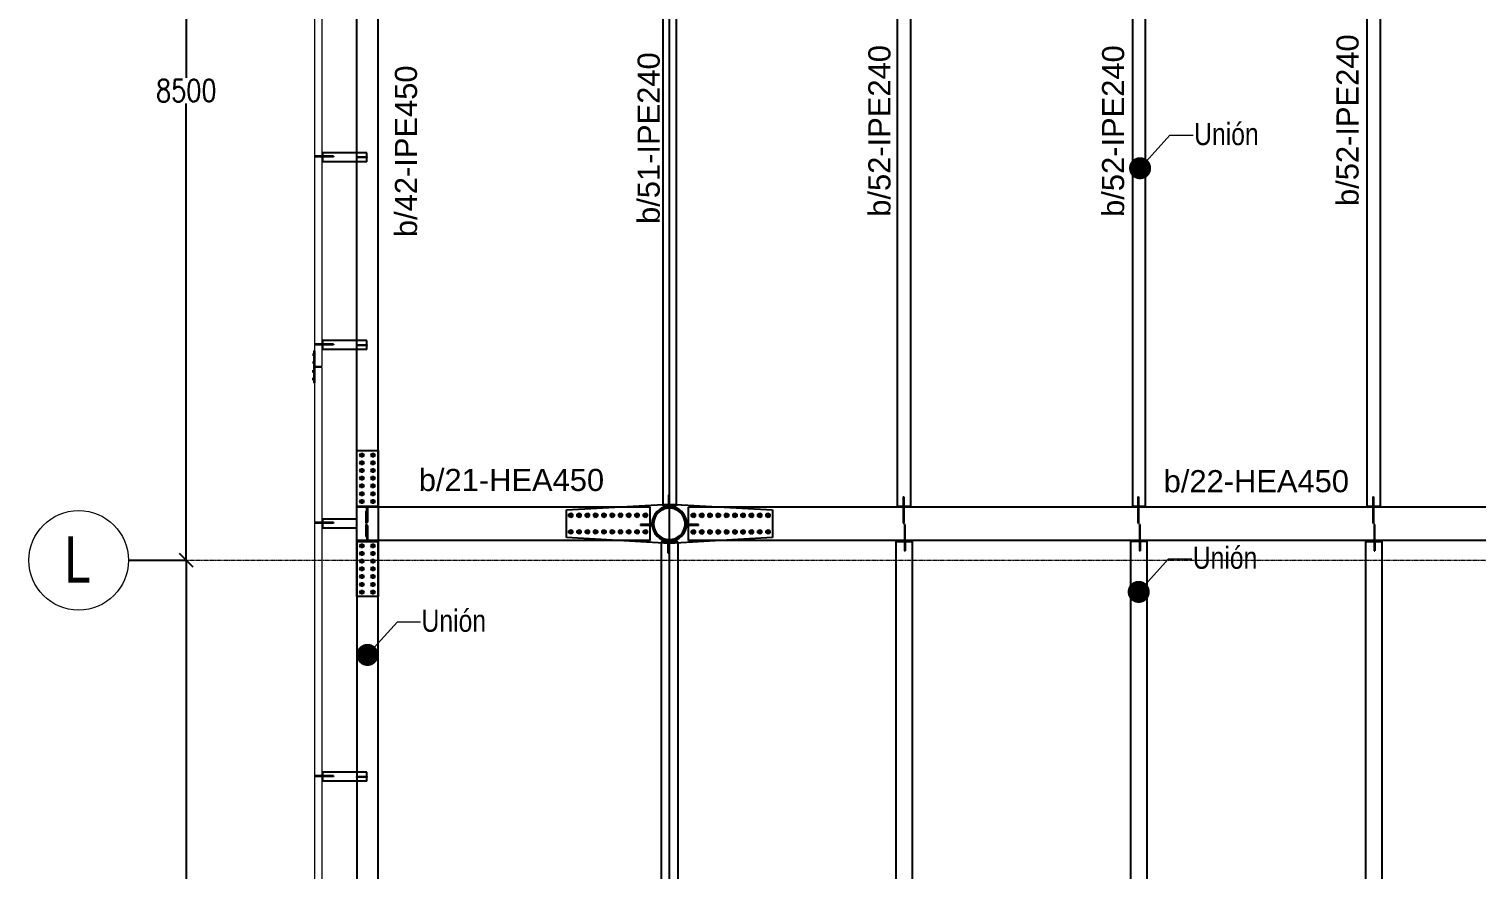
# Model space of a CAD drawing. Extents: x 7536 to 102814, y -9868 to 35131.
# Drawn here: x 7536 to 20633, y 20162 to 27764 of the extents above; entities that cross this region are included whole.
import ezdxf
from ezdxf.enums import TextEntityAlignment as Align

# ---------------------------------------------------------------- set-up
doc = ezdxf.new("R2010")
doc.units = 0
doc.header["$LTSCALE"] = 0.4
doc.linetypes.add('Grid Line', pattern=[3.33375, 1.905, -0.47625, 0.47625, -0.47625])
doc.layers.get('0').update_dxf_attribs({"color": 255})
for name, color, linetype, lineweight in [('0-1', 7, 'Continuous', 5), ('E_COLUMNAS-1', 1, 'Continuous', 25), ('E_EJES', 8, 'Continuous', 9), ('E_EJES-1', 8, 'Grid Line', 9), ('E_TEXTO', 3, 'Continuous', 9)]:
    doc.layers.add(name, color=color, linetype=linetype, lineweight=lineweight)
doc.layers.add('COTAS', color=8, linetype='Continuous')
doc.layers.add('VIGAS', color=8, linetype='Continuous')
doc.styles.add('CNI_COTAS', font='romans.shx', dxfattribs={"width": 0.8})
doc.styles.add('CX', font='ARIALUNI.ttf', dxfattribs={"width": 0.8, "height": 300})
doc.styles.add('Swis721 LtCn BT', font='swisscl.ttf', dxfattribs={"height": 0.42})
doc.styles.add('VERDANA', font='arial.ttf')
doc.dimstyles.new('1.5', dxfattribs={"dimscale": 0, "dimtxt": 200, "dimasz": 120, "dimexe": 4, "dimexo": 4, "dimgap": 15, "dimtad": 1, "dimdec": 0, "dimzin": 4, "dimdsep": 46, "dimtxsty": 'CNI_COTAS', "dimblk": 'OBLIQUE', "dimcen": -0.09, "dimclrd": 256, "dimclrt": 3, "dimadec": 0, "dimazin": 0, "dimtfac": 1, "dimtdec": 0, "dimtmove": 2, "dimatfit": 0, "dimldrblk": 'OBLIQUE', "dimfxl": 0.05, "dimtolj": 1, "dimtzin": 0, "dimarcsym": 0})

# ---------------------------------------------------------------- blocks, each defined once
blk = doc.blocks.new('Grid - CNI_NOMBRE EJES-372759-_6_00m_N_E_-NIVEL-2 DOC')
at = {"layer": 'E_EJES'}
blk.add_circle((0, 0), 0.003, dxfattribs=at)
blk = doc.blocks.new('_Oblique')
at = {"color": 0, "linetype": 'ByBlock', "lineweight": -2}
blk.add_line((-0.5, -0.5), (0.5, 0.5), dxfattribs=at)
blk = doc.blocks.new('*D97')
at = {"layer": 'COTAS', "color": 0, "lineweight": -2, "transparency": 16777216}
for p, q in [((8446, 22956), (8964, 22956)), ((8440, 14456), (8964, 14456))]:
    blk.add_line(p, q, dxfattribs=at)
at = {"layer": 'COTAS', "lineweight": -2, "transparency": 16777216}
for p, q in [((8960, 22956), (8960, 18821)), ((8960, 14456), (8960, 18591))]:
    blk.add_line(p, q, dxfattribs=at)
at = {"layer": 'Defpoints', "color": 0, "transparency": 16777216}
for p in [(8442, 22956), (8960, 22956), (8436, 14456)]:
    blk.add_point(p, dxfattribs=at)
at = {"layer": 'COTAS', "lineweight": -2, "transparency": 16777216, "xscale": 120, "yscale": 120, "zscale": 120}
for p, rotation in [((8960, 22956), 90), ((8960, 14456), 270)]:
    blk.add_blockref('_Oblique', p, dxfattribs=dict(at, rotation=rotation))
at = {"layer": 'COTAS', "color": 3, "transparency": 16777216, "insert": (8960, 18706), "char_height": 200, "attachment_point": 5, "rotation": 0.1, "style": 'CNI_COTAS'}
blk.add_mtext('\\A1;8500', dxfattribs=at)
blk = doc.blocks.new('*D98')
at = {"layer": 'COTAS', "color": 0, "lineweight": -2, "transparency": 16777216}
for p, q in [((8629, 31456), (8964, 31456)), ((8629, 22956), (8964, 22956))]:
    blk.add_line(p, q, dxfattribs=at)
at = {"layer": 'COTAS', "lineweight": -2, "transparency": 16777216}
for p, q in [((8960, 31456), (8960, 27321)), ((8960, 22956), (8960, 27091))]:
    blk.add_line(p, q, dxfattribs=at)
at = {"layer": 'Defpoints', "color": 0, "transparency": 16777216}
for p in [(8625, 31456), (8960, 31456), (8625, 22956)]:
    blk.add_point(p, dxfattribs=at)
at = {"layer": 'COTAS', "lineweight": -2, "transparency": 16777216, "xscale": 120, "yscale": 120, "zscale": 120}
for p, rotation in [((8960, 31456), 90), ((8960, 22956), 270)]:
    blk.add_blockref('_Oblique', p, dxfattribs=dict(at, rotation=rotation))
at = {"layer": 'COTAS', "color": 3, "transparency": 16777216, "insert": (8960, 27206), "char_height": 200, "attachment_point": 5, "rotation": 0.1, "style": 'CNI_COTAS'}
blk.add_mtext('\\A1;8500', dxfattribs=at)

msp = doc.modelspace()

# ---------------------------------------------------------------- linework, layer by layer
at = {"color": 1, "linetype": 'Continuous'}
for centre, radius, start, end in [((10549.2, 23908.5), 11, 108, 288), ((10549.2, 23838.5), 11, 108, 288), ((10549.2, 23908.5), 10, 0, 180), ((10549.2, 23908.5), 10, 180, 0), ((10549.2, 23838.5), 10, 0, 180), ((10549.2, 23838.5), 10, 180, 0), ((10549.2, 23908.5), 11, 288, 108), ((10549.2, 23838.5), 11, 288, 108), ((10649.2, 23908.5), 11, 108, 288), ((10649.2, 23838.5), 11, 108, 288), ((10649.2, 23908.5), 10, 0, 180), ((10649.2, 23908.5), 10, 180, 0), ((10649.2, 23838.5), 10, 0, 180), ((10649.2, 23838.5), 10, 180, 0), ((10649.2, 23908.5), 11, 288, 108), ((10649.2, 23838.5), 11, 288, 108), ((10549.2, 23768.5), 11, 108, 288), ((10549.2, 23698.5), 11, 108, 288), ((10549.2, 23768.5), 10, 0, 180), ((10549.2, 23768.5), 10, 180, 0), ((10549.2, 23698.5), 10, 0, 180), ((10549.2, 23768.5), 11, 288, 108), ((10549.2, 23698.5), 11, 288, 108), ((10649.2, 23768.5), 11, 108, 288), ((10649.2, 23698.5), 11, 108, 288), ((10649.2, 23768.5), 10, 0, 180), ((10649.2, 23768.5), 10, 180, 0), ((10649.2, 23698.5), 10, 0, 180), ((10649.2, 23768.5), 11, 288, 108), ((10649.2, 23698.5), 11, 288, 108), ((10549.2, 23628.5), 11, 108, 288), ((10549.2, 23698.5), 10, 180, 0), ((10549.2, 23628.5), 10, 0, 180), ((10549.2, 23628.5), 10, 180, 0), ((10549.2, 23628.5), 11, 288, 108), ((10649.2, 23628.5), 11, 108, 288), ((10649.2, 23698.5), 10, 180, 0), ((10649.2, 23628.5), 10, 0, 180), ((10649.2, 23628.5), 10, 180, 0), ((10649.2, 23628.5), 11, 288, 108), ((10549.2, 23558.5), 11, 108, 288), ((10549.2, 23488.5), 11, 108, 288), ((10549.2, 23558.5), 10, 0, 180), ((10549.2, 23558.5), 10, 180, 0), ((10549.2, 23488.5), 10, 0, 180), ((10549.2, 23488.5), 10, 180, 0), ((10549.2, 23558.5), 11, 288, 108), ((10549.2, 23488.5), 11, 288, 108), ((10649.2, 23558.5), 11, 108, 288), ((10649.2, 23488.5), 11, 108, 288), ((10649.2, 23558.5), 10, 0, 180), ((10649.2, 23558.5), 10, 180, 0), ((10649.2, 23488.5), 10, 0, 180), ((10649.2, 23488.5), 10, 180, 0), ((10649.2, 23558.5), 11, 288, 108), ((10649.2, 23488.5), 11, 288, 108), ((12439.9, 23363.3), 12, 18.0268, 198.0268), ((12439.9, 23363.3), 12, 198.0268, 18.0268), ((12439.9, 23363.3), 11, 90.0268, 270.0268), ((12439.9, 23363.3), 11, 270.0268, 90.0268), ((12514.9, 23363.4), 12, 18.0268, 198.0268), ((12514.9, 23363.4), 12, 198.0268, 18.0268), ((12514.9, 23363.4), 11, 90.0268, 270.0268), ((12514.9, 23363.4), 11, 270.0268, 90.0268), ((12589.9, 23363.4), 12, 18.0268, 198.0268), ((12589.9, 23363.4), 12, 198.0268, 18.0268), ((12589.9, 23363.4), 11, 90.0268, 270.0268), ((12589.9, 23363.4), 11, 270.0268, 90.0268), ((12664.9, 23363.4), 12, 18.0268, 198.0268), ((12664.9, 23363.4), 12, 198.0268, 18.0268), ((12664.9, 23363.4), 11, 90.0268, 270.0268), ((12664.9, 23363.4), 11, 270.0268, 90.0268), ((12739.9, 23363.5), 12, 18.0268, 198.0268), ((12739.9, 23363.5), 12, 198.0268, 18.0268), ((12739.9, 23363.5), 11, 90.0268, 270.0268), ((12739.9, 23363.5), 11, 270.0268, 90.0268), ((12814.9, 23363.5), 12, 18.0268, 198.0268), ((12814.9, 23363.5), 12, 198.0268, 18.0268), ((12814.9, 23363.5), 11, 90.0268, 270.0268), ((12814.9, 23363.5), 11, 270.0268, 90.0268), ((12889.9, 23363.5), 12, 18.0268, 198.0268), ((12889.9, 23363.5), 12, 198.0268, 18.0268), ((12889.9, 23363.5), 11, 90.0268, 270.0268), ((12889.9, 23363.5), 11, 270.0268, 90.0268), ((12964.9, 23363.6), 12, 18.0268, 198.0268), ((12964.9, 23363.6), 12, 198.0268, 18.0268), ((12964.9, 23363.6), 11, 90.0268, 270.0268), ((12964.9, 23363.6), 11, 270.0268, 90.0268), ((13039.9, 23363.6), 12, 18.0268, 198.0268), ((13039.9, 23363.6), 12, 198.0268, 18.0268), ((13039.9, 23363.6), 11, 90.0268, 270.0268), ((13039.9, 23363.6), 11, 270.0268, 90.0268), ((13114.9, 23363.6), 12, 18.0268, 198.0268), ((13114.9, 23363.6), 12, 198.0268, 18.0268), ((13114.9, 23363.6), 11, 90.0268, 270.0268), ((13114.9, 23363.6), 11, 270.0268, 90.0268), ((13549.9, 23362.8), 12, 18.0268, 198.0268), ((13549.9, 23362.8), 12, 198.0268, 18.0268), ((13549.9, 23362.8), 11, 90.0268, 270.0268), ((13549.9, 23362.8), 11, 270.0268, 90.0268), ((13624.9, 23362.8), 12, 18.0268, 198.0268), ((13624.9, 23362.8), 12, 198.0268, 18.0268), ((13624.9, 23362.8), 11, 90.0268, 270.0268), ((13624.9, 23362.8), 11, 270.0268, 90.0268), ((13699.9, 23362.8), 12, 18.0268, 198.0268), ((13699.9, 23362.8), 12, 198.0268, 18.0268), ((13699.9, 23362.8), 11, 90.0268, 270.0268), ((13699.9, 23362.8), 11, 270.0268, 90.0268), ((13774.9, 23362.9), 12, 18.0268, 198.0268), ((13774.9, 23362.9), 12, 198.0268, 18.0268), ((13774.9, 23362.9), 11, 90.0268, 270.0268), ((13774.9, 23362.9), 11, 270.0268, 90.0268), ((13849.9, 23362.9), 12, 18.0268, 198.0268), ((13849.9, 23362.9), 12, 198.0268, 18.0268), ((13849.9, 23362.9), 11, 90.0268, 270.0268), ((13849.9, 23362.9), 11, 270.0268, 90.0268), ((13924.9, 23362.9), 12, 18.0268, 198.0268), ((13924.9, 23362.9), 12, 198.0268, 18.0268), ((13924.9, 23362.9), 11, 90.0268, 270.0268), ((13924.9, 23362.9), 11, 270.0268, 90.0268), ((13999.9, 23363), 12, 18.0268, 198.0268), ((13999.9, 23363), 12, 198.0268, 18.0268), ((13999.9, 23363), 11, 90.0268, 270.0268), ((13999.9, 23363), 11, 270.0268, 90.0268), ((14074.9, 23363), 12, 18.0268, 198.0268), ((14074.9, 23363), 12, 198.0268, 18.0268), ((14074.9, 23363), 11, 90.0268, 270.0268), ((14074.9, 23363), 11, 270.0268, 90.0268), ((14149.9, 23363), 12, 18.0268, 198.0268), ((14149.9, 23363), 12, 198.0268, 18.0268), ((14149.9, 23363), 11, 90.0268, 270.0268), ((14149.9, 23363), 11, 270.0268, 90.0268), ((14224.9, 23363.1), 12, 18.0268, 198.0268), ((14224.9, 23363.1), 12, 198.0268, 18.0268), ((14224.9, 23363.1), 11, 90.0268, 270.0268), ((14224.9, 23363.1), 11, 270.0268, 90.0268), ((12439.9, 23213.3), 12, 18.0268, 198.0268), ((12439.9, 23213.3), 12, 198.0268, 18.0268), ((12439.9, 23213.3), 11, 90.0268, 270.0268), ((12439.9, 23213.3), 11, 270.0268, 90.0268), ((12514.9, 23213.4), 12, 18.0268, 198.0268), ((12514.9, 23213.4), 12, 198.0268, 18.0268), ((12514.9, 23213.4), 11, 90.0268, 270.0268), ((12514.9, 23213.4), 11, 270.0268, 90.0268), ((12589.9, 23213.4), 12, 18.0268, 198.0268), ((12589.9, 23213.4), 12, 198.0268, 18.0268), ((12589.9, 23213.4), 11, 90.0268, 270.0268), ((12589.9, 23213.4), 11, 270.0268, 90.0268), ((12664.9, 23213.4), 12, 18.0268, 198.0268), ((12664.9, 23213.4), 12, 198.0268, 18.0268), ((12664.9, 23213.4), 11, 90.0268, 270.0268), ((12664.9, 23213.4), 11, 270.0268, 90.0268), ((12739.9, 23213.5), 12, 18.0268, 198.0268), ((12739.9, 23213.5), 12, 198.0268, 18.0268), ((12739.9, 23213.5), 11, 90.0268, 270.0268), ((12739.9, 23213.5), 11, 270.0268, 90.0268), ((12814.9, 23213.5), 12, 18.0268, 198.0268), ((12814.9, 23213.5), 12, 198.0268, 18.0268), ((12814.9, 23213.5), 11, 90.0268, 270.0268), ((12814.9, 23213.5), 11, 270.0268, 90.0268), ((12889.9, 23213.5), 12, 18.0268, 198.0268), ((12889.9, 23213.5), 12, 198.0268, 18.0268), ((12889.9, 23213.5), 11, 90.0268, 270.0268), ((12889.9, 23213.5), 11, 270.0268, 90.0268), ((12964.9, 23213.6), 12, 18.0268, 198.0268), ((12964.9, 23213.6), 12, 198.0268, 18.0268), ((12964.9, 23213.6), 11, 90.0268, 270.0268), ((12964.9, 23213.6), 11, 270.0268, 90.0268), ((13039.9, 23213.6), 12, 18.0268, 198.0268), ((13039.9, 23213.6), 12, 198.0268, 18.0268), ((13039.9, 23213.6), 11, 90.0268, 270.0268), ((13039.9, 23213.6), 11, 270.0268, 90.0268), ((13114.9, 23213.6), 12, 18.0268, 198.0268), ((13114.9, 23213.6), 12, 198.0268, 18.0268), ((13114.9, 23213.6), 11, 90.0268, 270.0268), ((13114.9, 23213.6), 11, 270.0268, 90.0268), ((13549.9, 23212.8), 12, 18.0268, 198.0268), ((13549.9, 23212.8), 12, 198.0268, 18.0268), ((13549.9, 23212.8), 11, 90.0268, 270.0268), ((13549.9, 23212.8), 11, 270.0268, 90.0268), ((13624.9, 23212.8), 12, 18.0268, 198.0268), ((13624.9, 23212.8), 12, 198.0268, 18.0268), ((13624.9, 23212.8), 11, 90.0268, 270.0268), ((13624.9, 23212.8), 11, 270.0268, 90.0268), ((13699.9, 23212.8), 12, 18.0268, 198.0268), ((13699.9, 23212.8), 12, 198.0268, 18.0268), ((13699.9, 23212.8), 11, 90.0268, 270.0268), ((13699.9, 23212.8), 11, 270.0268, 90.0268), ((13774.9, 23212.9), 12, 18.0268, 198.0268), ((13774.9, 23212.9), 12, 198.0268, 18.0268), ((13774.9, 23212.9), 11, 90.0268, 270.0268), ((13774.9, 23212.9), 11, 270.0268, 90.0268), ((13849.9, 23212.9), 12, 18.0268, 198.0268), ((13849.9, 23212.9), 12, 198.0268, 18.0268), ((13849.9, 23212.9), 11, 90.0268, 270.0268), ((13849.9, 23212.9), 11, 270.0268, 90.0268), ((13924.9, 23212.9), 12, 18.0268, 198.0268), ((13924.9, 23212.9), 12, 198.0268, 18.0268), ((13924.9, 23212.9), 11, 90.0268, 270.0268), ((13924.9, 23212.9), 11, 270.0268, 90.0268), ((13999.9, 23213), 12, 18.0268, 198.0268), ((13999.9, 23213), 12, 198.0268, 18.0268), ((13999.9, 23213), 11, 90.0268, 270.0268), ((13999.9, 23213), 11, 270.0268, 90.0268), ((14074.9, 23213), 12, 18.0268, 198.0268), ((14074.9, 23213), 12, 198.0268, 18.0268), ((14074.9, 23213), 11, 90.0268, 270.0268), ((14074.9, 23213), 11, 270.0268, 90.0268), ((14149.9, 23213), 12, 18.0268, 198.0268), ((14149.9, 23213), 12, 198.0268, 18.0268), ((14149.9, 23213), 11, 90.0268, 270.0268), ((14149.9, 23213), 11, 270.0268, 90.0268), ((14224.9, 23213.1), 12, 18.0268, 198.0268), ((14224.9, 23213.1), 12, 198.0268, 18.0268), ((14224.9, 23213.1), 11, 90.0268, 270.0268), ((14224.9, 23213.1), 11, 270.0268, 90.0268), ((10549.2, 23088.2), 11, 108, 288), ((10549.2, 23088.2), 10, 0, 180), ((10549.2, 23088.2), 10, 180, 0), ((10549.2, 23088.2), 11, 288, 108), ((10649.2, 23088.2), 11, 108, 288), ((10649.2, 23088.2), 10, 0, 180), ((10649.2, 23088.2), 10, 180, 0), ((10649.2, 23088.2), 11, 288, 108), ((10549.2, 23018.2), 11, 108, 288), ((10549.2, 22948.2), 11, 108, 288), ((10549.2, 23018.2), 10, 0, 180), ((10549.2, 23018.2), 10, 180, 0), ((10549.2, 22948.2), 10, 0, 180), ((10549.2, 22948.2), 10, 180, 0), ((10549.2, 23018.2), 11, 288, 108), ((10549.2, 22948.2), 11, 288, 108), ((10649.2, 23018.2), 11, 108, 288), ((10649.2, 22948.2), 11, 108, 288), ((10649.2, 23018.2), 10, 0, 180), ((10649.2, 23018.2), 10, 180, 0), ((10649.2, 22948.2), 10, 0, 180), ((10649.2, 22948.2), 10, 180, 0), ((10649.2, 23018.2), 11, 288, 108), ((10649.2, 22948.2), 11, 288, 108), ((10549.2, 22878.2), 11, 108, 288), ((10549.2, 22808.2), 11, 108, 288), ((10549.2, 22878.2), 10, 0, 180), ((10549.2, 22878.2), 10, 180, 0), ((10549.2, 22808.2), 10, 0, 180), ((10549.2, 22808.2), 10, 180, 0), ((10549.2, 22878.2), 11, 288, 108), ((10549.2, 22808.2), 11, 288, 108), ((10649.2, 22878.2), 11, 108, 288), ((10649.2, 22808.2), 11, 108, 288), ((10649.2, 22878.2), 10, 0, 180), ((10649.2, 22878.2), 10, 180, 0), ((10649.2, 22808.2), 10, 0, 180), ((10649.2, 22808.2), 10, 180, 0), ((10649.2, 22878.2), 11, 288, 108), ((10649.2, 22808.2), 11, 288, 108), ((10549.2, 22738.2), 11, 108, 288), ((10549.2, 22668.2), 11, 108, 288), ((10549.2, 22738.2), 10, 0, 180), ((10549.2, 22738.2), 10, 180, 0), ((10549.2, 22668.2), 10, 0, 180), ((10549.2, 22668.2), 10, 180, 0), ((10549.2, 22738.2), 11, 288, 108), ((10549.2, 22668.2), 11, 288, 108), ((10649.2, 22738.2), 11, 108, 288), ((10649.2, 22668.2), 11, 108, 288), ((10649.2, 22738.2), 10, 0, 180), ((10649.2, 22738.2), 10, 180, 0), ((10649.2, 22668.2), 10, 0, 180), ((10649.2, 22668.2), 10, 180, 0), ((10649.2, 22738.2), 11, 288, 108), ((10649.2, 22668.2), 11, 288, 108)]:
    msp.add_arc(centre, radius, start, end, dxfattribs=at)
at = {"layer": '0-1', "color": 8}
for p, q in [((10121.2, 30379.2), (10121.2, 24710.8)), ((10186.2, 30379.2), (10186.2, 24710.8)), ((10186.2, 24710.8), (10121.2, 24710.8)), ((10186.2, 24700.8), (10121.2, 24700.8)), ((10121.2, 24700.8), (10121.2, 12710.8)), ((10186.2, 24700.8), (10186.2, 12710.8))]:
    msp.add_line(p, q, dxfattribs=at)
at = {"layer": 'E_COLUMNAS-1'}
for centre, radius, start, end in [((13332.4, 23285.9), 157.5, 78.75, 258.75), ((13332.4, 23285.9), 157.5, 78.75, 258.75), ((13332.4, 23285.7), 152.5, 11.25, 191.25), ((13332.4, 23285.7), 152.5, 191.25, 11.25), ((13332.4, 23285.7), 142.5, 168.75, 348.75), ((13332.4, 23285.7), 142.5, 348.75, 168.75), ((13332.4, 23285.9), 157.5, 258.75, 78.75), ((13332.4, 23285.9), 157.5, 258.75, 78.75)]:
    msp.add_arc(centre, radius, start, end, dxfattribs=at)
at = {"layer": 'E_EJES-1'}
for p, q in [((13332.4, 3740.4), (13332.4, 34230.5)), ((13332.4, 3740.4), (13332.4, 34230.5)), ((8436, 22955.7), (101914.5, 22955.7))]:
    msp.add_line(p, q, dxfattribs=at)
at = {"layer": 'E_TEXTO', "color": 4}
for p, q in [((17592.4, 26503.9), (17862.9, 26801.9)), ((17862.9, 26801.9), (18072.7, 26801.9)), ((17580, 22670), (17850.6, 22968)), ((17850.6, 22968), (18060.3, 22968)), ((10600, 22100), (10870.6, 22398)), ((10870.6, 22398), (11080.3, 22398))]:
    msp.add_line(p, q, dxfattribs=at)
at = {"layer": 'E_TEXTO', "color": 4, "const_width": 100}
for points in [[(17542.4, 26503.9, 1), (17642.4, 26503.9, 1)], [(17530, 22670, 1), (17630, 22670, 1)], [(10550, 22100, 1), (10650, 22100, 1)]]:
    msp.add_lwpolyline(points, format="xyb", close=True, dxfattribs=at)
at = {"layer": 'VIGAS'}
for p, q in [((13332.4, 22448.2), (13332.4, 30639.7)), ((10504.2, 23445.9), (10504.2, 29747.1)), ((15397.4, 23445.8), (15397.4, 29744.8)), ((15517.4, 23445.8), (15517.4, 29744.8)), ((17522.4, 29747.5), (17522.4, 23445.8)), ((17642.4, 23445.8), (17642.4, 29747.5)), ((19647.4, 23445.8), (19647.4, 29747.5)), ((19767.4, 23445.8), (19767.4, 29747.5)), ((13272.4, 29634.8), (13272.4, 23460.1)), ((13392.4, 29634.7), (13392.4, 23460.1)), ((10694.2, 29247.2), (10694.2, 23948.2)), ((10128.7, 26605.5), (10128.7, 26611.5)), ((10186.2, 26611.5), (10128.7, 26611.5)), ((10186.2, 26605.5), (10128.7, 26605.5)), ((10138.7, 26605.5), (10138.7, 26611.5)), ((10196.2, 26611.5), (10186.2, 26611.5)), ((10186.2, 26605.5), (10186.2, 26611.5)), ((10196.2, 26605.5), (10186.2, 26605.5)), ((10504.2, 26644), (10196.2, 26644)), ((10196.2, 26562), (10196.2, 26644)), ((10293.7, 26611.5), (10196.2, 26611.5)), ((10293.7, 26605.5), (10196.2, 26605.5)), ((10198.7, 26605.5), (10198.7, 26611.5)), ((10278.7, 26605.5), (10278.7, 26611.5)), ((10293.7, 26611.5), (10293.7, 26605.5)), ((10594.5, 26644), (10504.2, 26644)), ((10504.5, 26600), (10504.5, 26606)), ((10504.5, 26606), (10594.5, 26606)), ((10504.5, 26600), (10504.5, 26606)), ((10504.5, 26606), (10594.5, 26606)), ((10594.5, 26600), (10504.5, 26600)), ((10594.5, 26600), (10504.5, 26600)), ((10574.5, 26600), (10574.5, 26606)), ((10594.5, 26562), (10594.5, 26644)), ((10594.5, 26606), (10594.5, 26600)), ((10594.5, 26606), (10594.5, 26600)), ((10504.2, 26562), (10196.2, 26562)), ((10594.5, 26562), (10504.2, 26562)), ((10128.7, 24905.5), (10128.7, 24911.5)), ((10186.2, 24911.5), (10128.7, 24911.5)), ((10186.2, 24905.5), (10128.7, 24905.5)), ((10138.7, 24905.5), (10138.7, 24911.5)), ((10196.2, 24911.5), (10186.2, 24911.5)), ((10186.2, 24905.5), (10186.2, 24911.5)), ((10196.2, 24905.5), (10186.2, 24905.5)), ((10504.2, 24944), (10196.2, 24944)), ((10196.2, 24862), (10196.2, 24944)), ((10293.7, 24911.5), (10196.2, 24911.5)), ((10293.7, 24905.5), (10196.2, 24905.5)), ((10198.7, 24905.5), (10198.7, 24911.5)), ((10278.7, 24905.5), (10278.7, 24911.5)), ((10293.7, 24911.5), (10293.7, 24905.5)), ((10594.5, 24944), (10504.2, 24944)), ((10504.5, 24900), (10504.5, 24906)), ((10504.5, 24906), (10594.5, 24906)), ((10504.5, 24900), (10504.5, 24906)), ((10504.5, 24906), (10594.5, 24906)), ((10594.5, 24900), (10504.5, 24900)), ((10594.5, 24900), (10504.5, 24900)), ((10574.5, 24900), (10574.5, 24906)), ((10594.5, 24862), (10594.5, 24944)), ((10594.5, 24906), (10594.5, 24900)), ((10594.5, 24906), (10594.5, 24900)), ((10107.3, 24826.1), (10107.3, 24805.4)), ((10107.3, 24826.1), (10115.2, 24826.1)), ((10107.3, 24820.9), (10115.2, 24820.9)), ((10107.3, 24810.6), (10115.2, 24810.6)), ((10107.3, 24805.4), (10115.2, 24805.4)), ((10107.3, 24756.1), (10107.3, 24735.4)), ((10107.3, 24756.1), (10115.2, 24756.1)), ((10121.2, 24850.8), (10115.2, 24850.8)), ((10115.2, 24850.8), (10115.2, 24560.8)), ((10121.2, 24850.8), (10121.2, 24710.8)), ((10504.2, 24862), (10196.2, 24862)), ((10594.5, 24862), (10504.2, 24862)), ((10107.3, 24750.9), (10115.2, 24750.9)), ((10107.3, 24740.6), (10115.2, 24740.6)), ((10107.3, 24735.4), (10115.2, 24735.4)), ((10107.3, 24676.1), (10115.2, 24676.1)), ((10107.3, 24655.4), (10107.3, 24676.1)), ((10107.3, 24670.9), (10115.2, 24670.9)), ((10107.3, 24660.6), (10115.2, 24660.6)), ((10115.2, 24655.4), (10107.3, 24655.4)), ((10121.2, 24710.8), (10121.2, 24700.8)), ((10121.2, 24700.8), (10121.2, 24560.8)), ((10107.3, 24606.1), (10115.2, 24606.1)), ((10107.3, 24585.4), (10107.3, 24606.1)), ((10107.3, 24600.9), (10115.2, 24600.9)), ((10107.3, 24590.6), (10115.2, 24590.6)), ((10115.2, 24585.4), (10107.3, 24585.4)), ((10121.2, 24560.8), (10115.2, 24560.8)), ((13332.4, 22285.7), (13332.4, 24285.7)), ((13332.4, 13291.1), (13332.4, 24123.2)), ((10504.4, 23948.3), (10695.4, 23948.2)), ((10504.4, 22628.3), (10504.4, 23948.3)), ((10504.4, 23948.3), (10695.4, 23948.2)), ((10504.4, 22628.3), (10504.4, 23948.3)), ((10531.9, 23908.5), (10540.6, 23923.5)), ((10540.6, 23893.5), (10531.9, 23908.5)), ((10531.9, 23838.5), (10540.6, 23853.5)), ((10540.6, 23823.5), (10531.9, 23838.5)), ((10540.6, 23923.5), (10557.9, 23923.5)), ((10557.9, 23893.5), (10540.6, 23893.5)), ((10540.6, 23853.5), (10557.9, 23853.5)), ((10557.9, 23923.5), (10566.5, 23908.5)), ((10566.5, 23908.5), (10557.9, 23893.5)), ((10557.9, 23853.5), (10566.5, 23838.5)), ((10566.5, 23838.5), (10557.9, 23823.5)), ((10631.9, 23908.5), (10640.6, 23923.5)), ((10640.6, 23893.5), (10631.9, 23908.5)), ((10631.9, 23838.5), (10640.6, 23853.5)), ((10640.6, 23823.5), (10631.9, 23838.5)), ((10640.6, 23923.5), (10657.9, 23923.5)), ((10657.9, 23893.5), (10640.6, 23893.5)), ((10640.6, 23853.5), (10657.9, 23853.5)), ((10657.9, 23923.5), (10666.5, 23908.5)), ((10666.5, 23908.5), (10657.9, 23893.5)), ((10657.9, 23853.5), (10666.5, 23838.5)), ((10666.5, 23838.5), (10657.9, 23823.5)), ((10694.2, 23948.2), (10694.2, 23445.9)), ((10695.4, 23948.2), (10696.6, 22628.5)), ((10695.4, 23948.2), (10696.6, 22628.5)), ((10531.9, 23768.5), (10540.6, 23783.5)), ((10540.6, 23753.5), (10531.9, 23768.5)), ((10531.9, 23698.5), (10540.6, 23713.5)), ((10557.9, 23823.5), (10540.6, 23823.5)), ((10540.6, 23783.5), (10557.9, 23783.5)), ((10557.9, 23753.5), (10540.6, 23753.5)), ((10540.6, 23713.5), (10557.9, 23713.5)), ((10557.9, 23783.5), (10566.5, 23768.5)), ((10566.5, 23768.5), (10557.9, 23753.5)), ((10557.9, 23713.5), (10566.5, 23698.5)), ((10631.9, 23768.5), (10640.6, 23783.5)), ((10640.6, 23753.5), (10631.9, 23768.5)), ((10631.9, 23698.5), (10640.6, 23713.5)), ((10657.9, 23823.5), (10640.6, 23823.5)), ((10640.6, 23783.5), (10657.9, 23783.5)), ((10657.9, 23753.5), (10640.6, 23753.5)), ((10640.6, 23713.5), (10657.9, 23713.5)), ((10657.9, 23783.5), (10666.5, 23768.5)), ((10666.5, 23768.5), (10657.9, 23753.5)), ((10657.9, 23713.5), (10666.5, 23698.5)), ((10540.6, 23683.5), (10531.9, 23698.5)), ((10531.9, 23628.5), (10540.6, 23643.5)), ((10540.6, 23613.5), (10531.9, 23628.5)), ((10557.9, 23683.5), (10540.6, 23683.5)), ((10540.6, 23643.5), (10557.9, 23643.5)), ((10557.9, 23613.5), (10540.6, 23613.5)), ((10566.5, 23698.5), (10557.9, 23683.5)), ((10557.9, 23643.5), (10566.5, 23628.5)), ((10566.5, 23628.5), (10557.9, 23613.5)), ((10640.6, 23683.5), (10631.9, 23698.5)), ((10631.9, 23628.5), (10640.6, 23643.5)), ((10640.6, 23613.5), (10631.9, 23628.5)), ((10657.9, 23683.5), (10640.6, 23683.5)), ((10640.6, 23643.5), (10657.9, 23643.5)), ((10657.9, 23613.5), (10640.6, 23613.5)), ((10666.5, 23698.5), (10657.9, 23683.5)), ((10657.9, 23643.5), (10666.5, 23628.5)), ((10666.5, 23628.5), (10657.9, 23613.5)), ((10504.2, 23445.9), (10504.4, 23445.9)), ((10504.4, 23445.9), (10694.2, 23445.9)), ((10531.9, 23558.5), (10540.6, 23573.5)), ((10540.6, 23543.5), (10531.9, 23558.5)), ((10531.9, 23488.5), (10540.6, 23503.5)), ((10540.6, 23473.5), (10531.9, 23488.5)), ((10540.6, 23573.5), (10557.9, 23573.5)), ((10557.9, 23543.5), (10540.6, 23543.5)), ((10540.6, 23503.5), (10557.9, 23503.5)), ((10557.9, 23473.5), (10540.6, 23473.5)), ((10557.9, 23573.5), (10566.5, 23558.5)), ((10566.5, 23558.5), (10557.9, 23543.5)), ((10557.9, 23503.5), (10566.5, 23488.5)), ((10566.5, 23488.5), (10557.9, 23473.5)), ((10594.5, 23301.6), (10594.5, 23445.9)), ((10603.9, 23301.6), (10603.9, 23445.9)), ((10631.9, 23558.5), (10640.6, 23573.5)), ((10640.6, 23543.5), (10631.9, 23558.5)), ((10631.9, 23488.5), (10640.6, 23503.5)), ((10640.6, 23473.5), (10631.9, 23488.5)), ((10640.6, 23573.5), (10657.9, 23573.5)), ((10657.9, 23543.5), (10640.6, 23543.5)), ((10640.6, 23503.5), (10657.9, 23503.5)), ((10657.9, 23473.5), (10640.6, 23473.5)), ((10657.9, 23573.5), (10666.5, 23558.5)), ((10666.5, 23558.5), (10657.9, 23543.5)), ((10657.9, 23503.5), (10666.5, 23488.5)), ((10666.5, 23488.5), (10657.9, 23473.5)), ((12400.1, 23413.5), (13332.4, 23463.4)), ((12400.1, 23413.5), (13332.4, 23463.4)), ((13272.4, 23460.1), (13272.4, 23448.2)), ((13392.4, 23448.2), (13272.4, 23448.2)), ((13323.3, 23548.2), (13323.3, 23442.5)), ((13323.3, 23548.2), (13329.3, 23548.2)), ((13329.3, 23548.2), (13329.3, 23443.1)), ((13332.4, 23463.4), (14264.9, 23412.4)), ((13332.4, 23463.4), (14264.9, 23412.4)), ((13392.4, 23460.1), (13392.4, 23448.2)), ((15397.4, 23445.8), (15517.4, 23445.8)), ((15448.3, 23530.8), (15448.3, 23445.8)), ((15448.3, 23530.8), (15454.3, 23530.8)), ((15448.3, 23445.8), (15448.3, 23435.8)), ((15454.3, 23530.8), (15454.3, 23445.8)), ((15454.3, 23445.8), (15454.3, 23435.8)), ((17522.4, 23445.8), (17642.4, 23445.8)), ((17573.3, 23530.8), (17573.3, 23445.8)), ((17573.3, 23530.8), (17579.3, 23530.8)), ((17573.3, 23445.8), (17573.3, 23435.8)), ((17579.3, 23530.8), (17579.3, 23445.8)), ((17579.3, 23445.8), (17579.3, 23435.8)), ((19647.4, 23445.8), (19767.4, 23445.8)), ((19698.3, 23530.8), (19698.3, 23445.8)), ((19698.3, 23530.8), (19704.3, 23530.8)), ((19698.3, 23445.8), (19698.3, 23435.8)), ((19704.3, 23530.8), (19704.3, 23445.8)), ((19704.3, 23445.8), (19704.3, 23435.8)), ((10504.2, 23329.3), (10196.2, 23329.3)), ((10196.2, 23247.3), (10196.2, 23329.3)), ((10504.2, 23435.8), (10504.4, 23435.8)), ((10504.2, 23135.8), (10504.2, 23435.8)), ((10504.2, 23247.3), (10504.2, 23329.3)), ((10695.8, 23435.8), (10504.4, 23435.8)), ((10584.5, 23401.6), (10584.5, 23291.6)), ((10594.5, 23401.6), (10584.5, 23401.6)), ((10594.5, 23291.6), (10594.5, 23401.6)), ((12817.4, 23435.8), (10695.8, 23435.8)), ((12400.1, 23163.5), (12400.1, 23413.5)), ((12400.1, 23163.5), (12400.1, 23413.5)), ((12423.4, 23372.8), (12439.9, 23382.4)), ((12423.4, 23353.8), (12423.4, 23372.8)), ((12439.9, 23344.3), (12423.4, 23353.8)), ((12439.9, 23382.4), (12456.4, 23372.9)), ((12456.4, 23353.8), (12439.9, 23344.3)), ((12456.4, 23372.9), (12456.4, 23353.8)), ((12498.4, 23372.9), (12514.9, 23382.4)), ((12498.4, 23353.8), (12498.4, 23372.9)), ((12514.9, 23344.3), (12498.4, 23353.8)), ((12514.9, 23382.4), (12531.4, 23372.9)), ((12531.4, 23353.8), (12514.9, 23344.3)), ((12531.4, 23372.9), (12531.4, 23353.8)), ((12573.4, 23372.9), (12589.9, 23382.4)), ((12573.4, 23353.9), (12573.4, 23372.9)), ((12589.9, 23344.3), (12573.4, 23353.9)), ((12589.9, 23382.4), (12606.4, 23372.9)), ((12606.4, 23353.9), (12589.9, 23344.3)), ((12606.4, 23372.9), (12606.4, 23353.9)), ((12648.4, 23372.9), (12664.9, 23382.5)), ((12648.4, 23353.9), (12648.4, 23372.9)), ((12664.9, 23344.4), (12648.4, 23353.9)), ((12664.9, 23382.5), (12681.4, 23373)), ((12681.4, 23353.9), (12664.9, 23344.4)), ((12681.4, 23373), (12681.4, 23353.9)), ((12723.4, 23373), (12739.9, 23382.5)), ((12723.4, 23353.9), (12723.4, 23373)), ((12739.9, 23344.4), (12723.4, 23353.9)), ((12739.9, 23382.5), (12756.4, 23373)), ((12756.4, 23353.9), (12739.9, 23344.4)), ((12756.4, 23373), (12756.4, 23353.9)), ((12798.4, 23373), (12814.9, 23382.5)), ((12798.4, 23354), (12798.4, 23373)), ((12814.9, 23344.4), (12798.4, 23354)), ((12814.9, 23382.5), (12831.4, 23373)), ((12831.4, 23354), (12814.9, 23344.4)), ((13159.9, 23435.8), (12817.4, 23435.8)), ((12831.4, 23373), (12831.4, 23354)), ((12873.4, 23373), (12889.9, 23382.6)), ((12873.4, 23354), (12873.4, 23373)), ((12889.9, 23344.5), (12873.4, 23354)), ((12889.9, 23382.6), (12906.4, 23373.1)), ((12906.4, 23354), (12889.9, 23344.5)), ((12906.4, 23373.1), (12906.4, 23354)), ((12948.4, 23373.1), (12964.9, 23382.6)), ((12948.4, 23354), (12948.4, 23373.1)), ((12964.9, 23344.5), (12948.4, 23354)), ((12964.9, 23382.6), (12981.4, 23373.1)), ((12981.4, 23354), (12964.9, 23344.5)), ((12981.4, 23373.1), (12981.4, 23354)), ((13023.4, 23373.1), (13039.9, 23382.6)), ((13023.4, 23354.1), (13023.4, 23373.1)), ((13039.9, 23344.5), (13023.4, 23354.1)), ((13039.9, 23382.6), (13056.4, 23373.1)), ((13056.4, 23354.1), (13039.9, 23344.5)), ((13056.4, 23373.1), (13056.4, 23354.1)), ((13098.4, 23373.2), (13114.9, 23382.7)), ((13098.4, 23354.1), (13098.4, 23373.2)), ((13114.9, 23344.6), (13098.4, 23354.1)), ((13114.9, 23382.7), (13131.4, 23373.2)), ((13131.4, 23354.1), (13114.9, 23344.6)), ((13131.4, 23373.2), (13131.4, 23354.1)), ((13159.9, 23135.8), (13159.9, 23435.8)), ((13323.3, 23442.5), (13323.3, 23438.2)), ((13323.3, 23438.2), (13329.3, 23438.2)), ((13329.3, 23443.1), (13329.3, 23438.2)), ((13837.2, 23435.8), (13504.9, 23435.8)), ((13504.9, 23135.8), (13504.9, 23435.8)), ((13533.3, 23372.3), (13549.8, 23381.8)), ((13533.4, 23353.2), (13533.3, 23372.3)), ((13549.9, 23343.7), (13533.4, 23353.2)), ((13549.8, 23381.8), (13566.3, 23372.3)), ((13566.4, 23353.2), (13549.9, 23343.7)), ((13566.3, 23372.3), (13566.4, 23353.2)), ((13608.3, 23372.3), (13624.8, 23381.8)), ((13608.4, 23353.3), (13608.3, 23372.3)), ((13624.9, 23343.7), (13608.4, 23353.3)), ((13624.8, 23381.8), (13641.3, 23372.3)), ((13641.4, 23353.3), (13624.9, 23343.7)), ((13641.3, 23372.3), (13641.4, 23353.3)), ((13683.3, 23372.3), (13699.8, 23381.9)), ((13683.4, 23353.3), (13683.3, 23372.3)), ((13699.9, 23343.8), (13683.4, 23353.3)), ((13699.8, 23381.9), (13716.3, 23372.4)), ((13716.4, 23353.3), (13699.9, 23343.8)), ((13716.3, 23372.4), (13716.4, 23353.3)), ((13758.3, 23372.4), (13774.8, 23381.9)), ((13758.4, 23353.3), (13758.3, 23372.4)), ((13774.9, 23343.8), (13758.4, 23353.3)), ((13774.8, 23381.9), (13791.3, 23372.4)), ((13791.4, 23353.3), (13774.9, 23343.8)), ((13791.3, 23372.4), (13791.4, 23353.3)), ((13833.3, 23372.4), (13849.8, 23381.9)), ((13833.4, 23353.4), (13833.3, 23372.4)), ((13849.9, 23343.8), (13833.4, 23353.4)), ((21317.2, 23435.8), (13837.2, 23435.8)), ((13849.8, 23381.9), (13866.3, 23372.4)), ((13866.4, 23353.4), (13849.9, 23343.8)), ((13866.3, 23372.4), (13866.4, 23353.4)), ((13908.3, 23372.4), (13924.8, 23382)), ((13908.4, 23353.4), (13908.3, 23372.4)), ((13924.9, 23343.9), (13908.4, 23353.4)), ((13924.8, 23382), (13941.3, 23372.5)), ((13941.4, 23353.4), (13924.9, 23343.9)), ((13941.3, 23372.5), (13941.4, 23353.4)), ((13983.3, 23372.5), (13999.8, 23382)), ((13983.4, 23353.4), (13983.3, 23372.5)), ((13999.9, 23343.9), (13983.4, 23353.4)), ((13999.8, 23382), (14016.3, 23372.5)), ((14016.4, 23353.4), (13999.9, 23343.9)), ((14016.3, 23372.5), (14016.4, 23353.4)), ((14058.3, 23372.5), (14074.8, 23382.1)), ((14058.4, 23353.5), (14058.3, 23372.5)), ((14074.9, 23343.9), (14058.4, 23353.5)), ((14074.8, 23382.1), (14091.3, 23372.5)), ((14091.4, 23353.5), (14074.9, 23343.9)), ((14091.3, 23372.5), (14091.4, 23353.5)), ((14133.3, 23372.6), (14149.8, 23382.1)), ((14133.4, 23353.5), (14133.3, 23372.6)), ((14149.9, 23344), (14133.4, 23353.5)), ((14149.8, 23382.1), (14166.3, 23372.6)), ((14166.4, 23353.5), (14149.9, 23344)), ((14166.3, 23372.6), (14166.4, 23353.5)), ((14208.3, 23372.6), (14224.8, 23382.1)), ((14208.4, 23353.5), (14208.3, 23372.6)), ((14224.9, 23344), (14208.4, 23353.5)), ((14224.8, 23382.1), (14241.3, 23372.6)), ((14241.4, 23353.6), (14224.9, 23344)), ((14241.3, 23372.6), (14241.4, 23353.6)), ((14264.9, 23412.4), (14264.9, 23162.4)), ((14264.9, 23412.4), (14264.9, 23162.4)), ((15448.3, 23435.8), (15448.3, 23291.5)), ((15448.3, 23316.5), (15454.3, 23316.5)), ((15454.3, 23435.8), (15454.3, 23291.5)), ((17573.3, 23435.8), (17573.3, 23291.5)), ((17573.3, 23316.5), (17579.3, 23316.5)), ((17579.3, 23435.8), (17579.3, 23291.5)), ((19698.3, 23435.8), (19698.3, 23291.5)), ((19698.3, 23316.5), (19704.3, 23316.5)), ((19704.3, 23435.8), (19704.3, 23291.5)), ((10128.7, 23290.8), (10128.7, 23296.8)), ((10186.2, 23296.8), (10128.7, 23296.8)), ((10186.2, 23290.8), (10128.7, 23290.8)), ((10138.7, 23290.8), (10138.7, 23296.8)), ((10196.2, 23296.8), (10186.2, 23296.8)), ((10186.2, 23290.8), (10186.2, 23296.8)), ((10196.2, 23290.8), (10186.2, 23290.8)), ((10293.7, 23296.8), (10196.2, 23296.8)), ((10293.7, 23290.8), (10196.2, 23290.8)), ((10504.2, 23247.3), (10196.2, 23247.3)), ((10198.7, 23290.8), (10198.7, 23296.8)), ((10278.7, 23290.8), (10278.7, 23296.8)), ((10293.7, 23296.8), (10293.7, 23290.8)), ((10584.5, 23291.6), (10594.5, 23291.6)), ((10594.5, 23280.1), (10584.5, 23280.1)), ((10584.5, 23280.1), (10584.5, 23170.1)), ((10594.5, 23301.6), (10603.9, 23301.6)), ((10594.5, 23170.1), (10594.5, 23280.1)), ((10603.9, 23270.1), (10594.5, 23270.1)), ((10594.5, 23270.1), (10594.5, 23125.8)), ((10603.9, 23125.8), (10603.9, 23270.1)), ((12423.4, 23222.8), (12439.9, 23232.4)), ((12423.4, 23203.8), (12423.4, 23222.8)), ((12439.9, 23194.3), (12423.4, 23203.8)), ((12439.9, 23232.4), (12456.4, 23222.9)), ((12456.4, 23203.8), (12439.9, 23194.3)), ((12456.4, 23222.9), (12456.4, 23203.8)), ((12498.4, 23222.9), (12514.9, 23232.4)), ((12498.4, 23203.8), (12498.4, 23222.9)), ((12514.9, 23194.3), (12498.4, 23203.8)), ((12514.9, 23232.4), (12531.4, 23222.9)), ((12531.4, 23203.8), (12514.9, 23194.3)), ((12531.4, 23222.9), (12531.4, 23203.8)), ((12573.4, 23222.9), (12589.9, 23232.4)), ((12573.4, 23203.9), (12573.4, 23222.9)), ((12589.9, 23194.3), (12573.4, 23203.9)), ((12589.9, 23232.4), (12606.4, 23222.9)), ((12606.4, 23203.9), (12589.9, 23194.3)), ((12606.4, 23222.9), (12606.4, 23203.9)), ((12648.4, 23222.9), (12664.9, 23232.5)), ((12648.4, 23203.9), (12648.4, 23222.9)), ((12664.9, 23194.4), (12648.4, 23203.9)), ((12664.9, 23232.5), (12681.4, 23223)), ((12681.4, 23203.9), (12664.9, 23194.4)), ((12681.4, 23223), (12681.4, 23203.9)), ((12723.4, 23223), (12739.9, 23232.5)), ((12723.4, 23203.9), (12723.4, 23223)), ((12739.9, 23194.4), (12723.4, 23203.9)), ((12739.9, 23232.5), (12756.4, 23223)), ((12756.4, 23203.9), (12739.9, 23194.4)), ((12756.4, 23223), (12756.4, 23203.9)), ((12798.4, 23223), (12814.9, 23232.5)), ((12798.4, 23204), (12798.4, 23223)), ((12814.9, 23194.4), (12798.4, 23204)), ((12814.9, 23232.5), (12831.4, 23223)), ((12831.4, 23204), (12814.9, 23194.4)), ((12831.4, 23223), (12831.4, 23204)), ((12873.4, 23223), (12889.9, 23232.6)), ((12873.4, 23204), (12873.4, 23223)), ((12889.9, 23194.5), (12873.4, 23204)), ((12889.9, 23232.6), (12906.4, 23223.1)), ((12906.4, 23204), (12889.9, 23194.5)), ((12906.4, 23223.1), (12906.4, 23204)), ((12948.4, 23223.1), (12964.9, 23232.6)), ((12948.4, 23204), (12948.4, 23223.1)), ((12964.9, 23194.5), (12948.4, 23204)), ((12964.9, 23232.6), (12981.4, 23223.1)), ((12981.4, 23204), (12964.9, 23194.5)), ((12981.4, 23223.1), (12981.4, 23204)), ((13023.4, 23223.1), (13039.9, 23232.6)), ((13023.4, 23204.1), (13023.4, 23223.1)), ((13039.9, 23194.5), (13023.4, 23204.1)), ((13039.9, 23232.6), (13056.4, 23223.1)), ((13056.4, 23204.1), (13039.9, 23194.5)), ((13056.4, 23223.1), (13056.4, 23204.1)), ((13175.4, 23280.2), (13069.9, 23280.2)), ((13069.9, 23280.2), (13069.9, 23270.2)), ((13176.4, 23270.2), (13069.9, 23270.2)), ((13098.4, 23223.2), (13114.9, 23232.7)), ((13098.4, 23204.1), (13098.4, 23223.2)), ((13114.9, 23194.6), (13098.4, 23204.1)), ((13114.9, 23232.7), (13131.4, 23223.2)), ((13131.4, 23204.1), (13114.9, 23194.6)), ((13131.4, 23223.2), (13131.4, 23204.1)), ((13179.9, 23280.2), (13175.4, 23280.2)), ((13179.9, 23270.2), (13176.4, 23270.2)), ((13179.9, 23270.2), (13179.9, 23280.2)), ((13489.3, 23280.2), (13484.9, 23280.2)), ((13484.9, 23280.2), (13484.9, 23270.2)), ((13488.3, 23270.2), (13484.9, 23270.2)), ((13594.9, 23270.2), (13488.3, 23270.2)), ((13594.9, 23280.2), (13489.3, 23280.2)), ((13533.4, 23222.3), (13549.9, 23231.8)), ((13533.4, 23203.2), (13533.4, 23222.3)), ((13549.9, 23193.7), (13533.4, 23203.2)), ((13549.9, 23231.8), (13566.4, 23222.3)), ((13566.4, 23203.2), (13549.9, 23193.7)), ((13566.4, 23222.3), (13566.4, 23203.2)), ((13594.9, 23270.2), (13594.9, 23280.2)), ((13608.4, 23222.3), (13624.9, 23231.8)), ((13608.4, 23203.3), (13608.4, 23222.3)), ((13624.9, 23193.7), (13608.4, 23203.3)), ((13624.9, 23231.8), (13641.4, 23222.3)), ((13641.4, 23203.3), (13624.9, 23193.7)), ((13641.4, 23222.3), (13641.4, 23203.3)), ((13683.4, 23222.3), (13699.9, 23231.9)), ((13683.4, 23203.3), (13683.4, 23222.3)), ((13699.9, 23193.8), (13683.4, 23203.3)), ((13699.9, 23231.9), (13716.4, 23222.4)), ((13716.4, 23203.3), (13699.9, 23193.8)), ((13716.4, 23222.4), (13716.4, 23203.3)), ((13758.4, 23222.4), (13774.9, 23231.9)), ((13758.4, 23203.3), (13758.4, 23222.4)), ((13774.9, 23193.8), (13758.4, 23203.3)), ((13774.9, 23231.9), (13791.4, 23222.4)), ((13791.4, 23203.3), (13774.9, 23193.8)), ((13791.4, 23222.4), (13791.4, 23203.3)), ((13833.4, 23222.4), (13849.9, 23231.9)), ((13833.4, 23203.4), (13833.4, 23222.4)), ((13849.9, 23193.8), (13833.4, 23203.4)), ((13849.9, 23231.9), (13866.4, 23222.4)), ((13866.4, 23203.4), (13849.9, 23193.8)), ((13866.4, 23222.4), (13866.4, 23203.4)), ((13908.4, 23222.4), (13924.9, 23232)), ((13908.4, 23203.4), (13908.4, 23222.4)), ((13924.9, 23193.9), (13908.4, 23203.4)), ((13924.9, 23232), (13941.4, 23222.5)), ((13941.4, 23203.4), (13924.9, 23193.9)), ((13941.4, 23222.5), (13941.4, 23203.4)), ((13983.4, 23222.5), (13999.9, 23232)), ((13983.4, 23203.4), (13983.4, 23222.5)), ((13999.9, 23193.9), (13983.4, 23203.4)), ((13999.9, 23232), (14016.4, 23222.5)), ((14016.4, 23203.4), (13999.9, 23193.9)), ((14016.4, 23222.5), (14016.4, 23203.4)), ((14058.4, 23222.5), (14074.9, 23232.1)), ((14058.4, 23203.5), (14058.4, 23222.5)), ((14074.9, 23193.9), (14058.4, 23203.5)), ((14074.9, 23232.1), (14091.4, 23222.5)), ((14091.4, 23203.5), (14074.9, 23193.9)), ((14091.4, 23222.5), (14091.4, 23203.5)), ((14133.4, 23222.6), (14149.9, 23232.1)), ((14133.4, 23203.5), (14133.4, 23222.6)), ((14149.9, 23194), (14133.4, 23203.5)), ((14149.9, 23232.1), (14166.4, 23222.6)), ((14166.4, 23203.5), (14149.9, 23194)), ((14166.4, 23222.6), (14166.4, 23203.5)), ((14208.4, 23222.6), (14224.9, 23232.1)), ((14208.4, 23203.5), (14208.4, 23222.6)), ((14224.9, 23194), (14208.4, 23203.5)), ((14224.9, 23232.1), (14241.4, 23222.6)), ((14241.4, 23203.6), (14224.9, 23194)), ((14241.4, 23222.6), (14241.4, 23203.6)), ((15448.3, 23291.5), (15454.3, 23291.5)), ((15466.9, 23280), (15460.9, 23280)), ((15460.9, 23280), (15460.9, 23135.8)), ((15460.9, 23255), (15466.9, 23255)), ((15466.9, 23135.8), (15466.9, 23280)), ((17573.3, 23291.5), (17579.3, 23291.5)), ((17591.9, 23280), (17585.9, 23280)), ((17585.9, 23280), (17585.9, 23135.8)), ((17585.9, 23255), (17591.9, 23255)), ((17591.9, 23135.8), (17591.9, 23280)), ((19698.3, 23291.5), (19704.3, 23291.5)), ((19716.9, 23280), (19710.9, 23280)), ((19710.9, 23280), (19710.9, 23135.8)), ((19710.9, 23255), (19716.9, 23255)), ((19716.9, 23135.8), (19716.9, 23280)), ((10504.2, 23135.8), (10504.4, 23135.8)), ((10504.2, 23125.8), (10504.2, 14788.7)), ((10504.2, 23125.8), (10504.4, 23125.8)), ((10696.1, 23135.8), (10504.4, 23135.8)), ((10504.4, 23125.8), (10694.2, 23125.8)), ((10531.9, 23088.2), (10540.6, 23103.2)), ((10540.6, 23073.2), (10531.9, 23088.2)), ((10540.6, 23103.2), (10557.9, 23103.2)), ((10557.9, 23073.2), (10540.6, 23073.2)), ((10557.9, 23103.2), (10566.5, 23088.2)), ((10566.5, 23088.2), (10557.9, 23073.2)), ((10584.5, 23170.1), (10594.5, 23170.1)), ((10631.9, 23088.2), (10640.6, 23103.2)), ((10640.6, 23073.2), (10631.9, 23088.2)), ((10640.6, 23103.2), (10657.9, 23103.2)), ((10657.9, 23073.2), (10640.6, 23073.2)), ((10657.9, 23103.2), (10666.5, 23088.2)), ((10666.5, 23088.2), (10657.9, 23073.2)), ((10694.2, 23125.8), (10694.2, 22628.5)), ((12868.7, 23135.8), (10696.1, 23135.8)), ((13332.4, 23108.4), (12400.1, 23163.5)), ((13332.4, 23108.4), (12400.1, 23163.5)), ((13159.9, 23135.8), (12868.7, 23135.8)), ((13407.4, 23123.2), (13257.4, 23123.2)), ((13257.4, 23123.2), (13257.4, 23112.8)), ((13257.4, 23112.8), (13257.4, 14301.9)), ((13328.8, 23133.2), (13318.8, 23133.2)), ((13318.8, 23133.2), (13318.8, 23129.7)), ((13318.8, 23129.7), (13318.8, 23023.2)), ((13328.8, 23133.2), (13328.8, 23128.7)), ((13328.8, 23128.7), (13328.8, 23023.2)), ((14264.9, 23162.4), (13332.4, 23108.4)), ((14264.9, 23162.4), (13332.4, 23108.4)), ((13407.4, 23123.2), (13407.4, 23112.8)), ((13407.4, 23112.8), (13407.4, 14307.6)), ((13804.9, 23135.8), (13504.9, 23135.8)), ((21368.8, 23135.8), (13804.9, 23135.8)), ((15382.4, 23125.8), (15382.4, 14451.1)), ((15382.4, 23125.8), (15532.4, 23125.8)), ((15460.9, 23135.8), (15460.9, 23125.8)), ((15460.9, 23135.8), (15466.9, 23135.8)), ((15460.9, 23125.8), (15460.9, 23040.8)), ((15460.9, 23115.8), (15466.9, 23115.8)), ((15466.9, 23135.8), (15466.9, 23125.8)), ((15466.9, 23125.8), (15466.9, 23040.8)), ((15532.4, 14451.1), (15532.4, 23125.8)), ((17507.4, 14613.5), (17507.4, 23125.8)), ((17657.4, 23125.8), (17507.4, 23125.8)), ((17585.9, 23135.8), (17585.9, 23125.8)), ((17585.9, 23135.8), (17591.9, 23135.8)), ((17585.9, 23125.8), (17585.9, 23040.8)), ((17585.9, 23115.8), (17591.9, 23115.8)), ((17591.9, 23135.8), (17591.9, 23125.8)), ((17591.9, 23125.8), (17591.9, 23040.8)), ((17657.4, 14613.5), (17657.4, 23125.8)), ((19632.4, 23125.8), (19632.4, 14775.9)), ((19632.4, 23125.8), (19782.4, 23125.8)), ((19710.9, 23135.8), (19710.9, 23125.8)), ((19710.9, 23135.8), (19716.9, 23135.8)), ((19710.9, 23125.8), (19710.9, 23040.8)), ((19710.9, 23115.8), (19716.9, 23115.8)), ((19716.9, 23135.8), (19716.9, 23125.8)), ((19716.9, 23125.8), (19716.9, 23040.8)), ((19782.4, 14775.9), (19782.4, 23125.8)), ((10531.9, 23018.2), (10540.6, 23033.2)), ((10540.6, 23003.2), (10531.9, 23018.2)), ((10531.9, 22948.2), (10540.6, 22963.2)), ((10540.6, 22933.2), (10531.9, 22948.2)), ((10540.6, 23033.2), (10557.9, 23033.2)), ((10557.9, 23003.2), (10540.6, 23003.2)), ((10540.6, 22963.2), (10557.9, 22963.2)), ((10557.9, 22933.2), (10540.6, 22933.2)), ((10557.9, 23033.2), (10566.5, 23018.2)), ((10566.5, 23018.2), (10557.9, 23003.2)), ((10557.9, 22963.2), (10566.5, 22948.2)), ((10566.5, 22948.2), (10557.9, 22933.2)), ((10631.9, 23018.2), (10640.6, 23033.2)), ((10640.6, 23003.2), (10631.9, 23018.2)), ((10631.9, 22948.2), (10640.6, 22963.2)), ((10640.6, 22933.2), (10631.9, 22948.2)), ((10640.6, 23033.2), (10657.9, 23033.2)), ((10657.9, 23003.2), (10640.6, 23003.2)), ((10640.6, 22963.2), (10657.9, 22963.2)), ((10657.9, 22933.2), (10640.6, 22933.2)), ((10657.9, 23033.2), (10666.5, 23018.2)), ((10666.5, 23018.2), (10657.9, 23003.2)), ((10657.9, 22963.2), (10666.5, 22948.2)), ((10666.5, 22948.2), (10657.9, 22933.2)), ((13318.8, 23023.2), (13328.8, 23023.2)), ((15460.9, 23040.8), (15466.9, 23040.8)), ((17585.9, 23040.8), (17591.9, 23040.8)), ((19710.9, 23040.8), (19716.9, 23040.8)), ((10531.9, 22878.2), (10540.6, 22893.2)), ((10540.6, 22863.2), (10531.9, 22878.2)), ((10531.9, 22808.2), (10540.6, 22823.2)), ((10540.6, 22793.2), (10531.9, 22808.2)), ((10540.6, 22893.2), (10557.9, 22893.2)), ((10557.9, 22863.2), (10540.6, 22863.2)), ((10540.6, 22823.2), (10557.9, 22823.2)), ((10557.9, 22793.2), (10540.6, 22793.2)), ((10557.9, 22893.2), (10566.5, 22878.2)), ((10566.5, 22878.2), (10557.9, 22863.2)), ((10557.9, 22823.2), (10566.5, 22808.2)), ((10566.5, 22808.2), (10557.9, 22793.2)), ((10631.9, 22878.2), (10640.6, 22893.2)), ((10640.6, 22863.2), (10631.9, 22878.2)), ((10631.9, 22808.2), (10640.6, 22823.2)), ((10640.6, 22793.2), (10631.9, 22808.2)), ((10640.6, 22893.2), (10657.9, 22893.2)), ((10657.9, 22863.2), (10640.6, 22863.2)), ((10640.6, 22823.2), (10657.9, 22823.2)), ((10657.9, 22793.2), (10640.6, 22793.2)), ((10657.9, 22893.2), (10666.5, 22878.2)), ((10666.5, 22878.2), (10657.9, 22863.2)), ((10657.9, 22823.2), (10666.5, 22808.2)), ((10666.5, 22808.2), (10657.9, 22793.2)), ((10531.9, 22738.2), (10540.6, 22753.2)), ((10540.6, 22723.2), (10531.9, 22738.2)), ((10531.9, 22668.2), (10540.6, 22683.2)), ((10540.6, 22653.2), (10531.9, 22668.2)), ((10540.6, 22753.2), (10557.9, 22753.2)), ((10557.9, 22723.2), (10540.6, 22723.2)), ((10540.6, 22683.2), (10557.9, 22683.2)), ((10557.9, 22753.2), (10566.5, 22738.2)), ((10566.5, 22738.2), (10557.9, 22723.2)), ((10557.9, 22683.2), (10566.5, 22668.2)), ((10566.5, 22668.2), (10557.9, 22653.2)), ((10631.9, 22738.2), (10640.6, 22753.2)), ((10640.6, 22723.2), (10631.9, 22738.2)), ((10631.9, 22668.2), (10640.6, 22683.2)), ((10640.6, 22653.2), (10631.9, 22668.2)), ((10640.6, 22753.2), (10657.9, 22753.2)), ((10657.9, 22723.2), (10640.6, 22723.2)), ((10640.6, 22683.2), (10657.9, 22683.2)), ((10657.9, 22753.2), (10666.5, 22738.2)), ((10666.5, 22738.2), (10657.9, 22723.2)), ((10657.9, 22683.2), (10666.5, 22668.2)), ((10666.5, 22668.2), (10657.9, 22653.2)), ((10696.6, 22628.5), (10504.4, 22628.3)), ((10696.6, 22628.5), (10504.4, 22628.3)), ((10557.9, 22653.2), (10540.6, 22653.2)), ((10657.9, 22653.2), (10640.6, 22653.2)), ((10694.2, 22628.5), (10694.2, 14788.5)), ((10128.7, 20999.5), (10128.7, 21005.5)), ((10186.2, 21005.5), (10128.7, 21005.5)), ((10186.2, 20999.5), (10128.7, 20999.5)), ((10138.7, 20999.5), (10138.7, 21005.5)), ((10196.2, 21005.5), (10186.2, 21005.5)), ((10186.2, 20999.5), (10186.2, 21005.5)), ((10196.2, 20999.5), (10186.2, 20999.5)), ((10504.2, 21038), (10196.2, 21038)), ((10196.2, 20956), (10196.2, 21038)), ((10293.7, 21005.5), (10196.2, 21005.5)), ((10293.7, 20999.5), (10196.2, 20999.5)), ((10504.2, 20956), (10196.2, 20956)), ((10198.7, 20999.5), (10198.7, 21005.5)), ((10278.7, 20999.5), (10278.7, 21005.5)), ((10293.7, 21005.5), (10293.7, 20999.5)), ((10594.5, 21038), (10504.2, 21038)), ((10594.5, 20956), (10504.2, 20956)), ((10504.5, 20994), (10504.5, 21000)), ((10504.5, 21000), (10594.5, 21000)), ((10504.5, 20994), (10504.5, 21000)), ((10504.5, 21000), (10594.5, 21000)), ((10594.5, 20994), (10504.5, 20994)), ((10594.5, 20994), (10504.5, 20994)), ((10574.5, 20994), (10574.5, 21000)), ((10594.5, 20956), (10594.5, 21038)), ((10594.5, 21000), (10594.5, 20994)), ((10594.5, 21000), (10594.5, 20994))]:
    msp.add_line(p, q, dxfattribs=at)

# ---------------------------------------------------------------- block references
at = {"layer": 'E_EJES', "xscale": 149999.9999999999, "yscale": 149999.9999999999, "zscale": 149999.9999999999, "rotation": 269.9999999999994}
msp.add_blockref('Grid - CNI_NOMBRE EJES-372759-_6_00m_N_E_-NIVEL-2 DOC', (7986, 22955.7), dxfattribs=at)

# ---------------------------------------------------------------- texts
at = {"layer": 'E_EJES', "insert": (7858.4, 23172.3), "char_height": 420, "width": 288.607, "attachment_point": 1, "style": 'Swis721 LtCn BT'}
msp.add_mtext('L', dxfattribs=at)
at = {"layer": 'E_TEXTO', "style": 'VERDANA'}
for s, p in [('b/52-IPE240', (19569.7, 26938.7)), ('b/51-IPE240', (13244.6, 26776.2)), ('b/52-IPE240', (15333, 26841.6)), ('b/52-IPE240', (17448.2, 26839.9)), ('b/42-IPE450', (11048.1, 26657.1))]:
    msp.add_text(s, height=200, rotation=90, dxfattribs=at).set_placement(p, align=Align.CENTER)
at = {"layer": 'E_TEXTO', "color": 4, "style": 'CX', "width": 0.8}
for p in [(18081.7, 26713.1), (18069.3, 22879.2), (11089.3, 22309.2)]:
    msp.add_text('Unión', height=200, dxfattribs=at).set_placement(p)
at = {"layer": 'E_TEXTO', "style": 'VERDANA'}
for s, p in [('b/21-HEA450', (11902.9, 23583.1)), ('b/22-HEA450', (18644.6, 23572))]:
    msp.add_text(s, height=200, dxfattribs=at).set_placement(p, align=Align.CENTER)

# ---------------------------------------------------------------- dimensions: what is measured, and where the dimension line sits
at = {"layer": 'COTAS'}
for base, p1, p2, picture, middle in [((8960.2, 31455.7), (8624.9, 22955.7), (8624.9, 31455.7), '*D98', (8960.2, 27205.7)), ((8960.2, 22955.7), (8436, 14455.7), (8442, 22955.7), '*D97', (8960.2, 18705.7))]:
    dim = msp.add_linear_dim(base=base, p1=p1, p2=p2, angle=90, dimstyle='1.5', override={"dimscale": 1}, dxfattribs=at)
    dim.commit()
    dim.dimension.update_dxf_attribs({"geometry": picture, "text_midpoint": middle, "text_rotation": 0.1})

doc.saveas('drawing.dxf')
